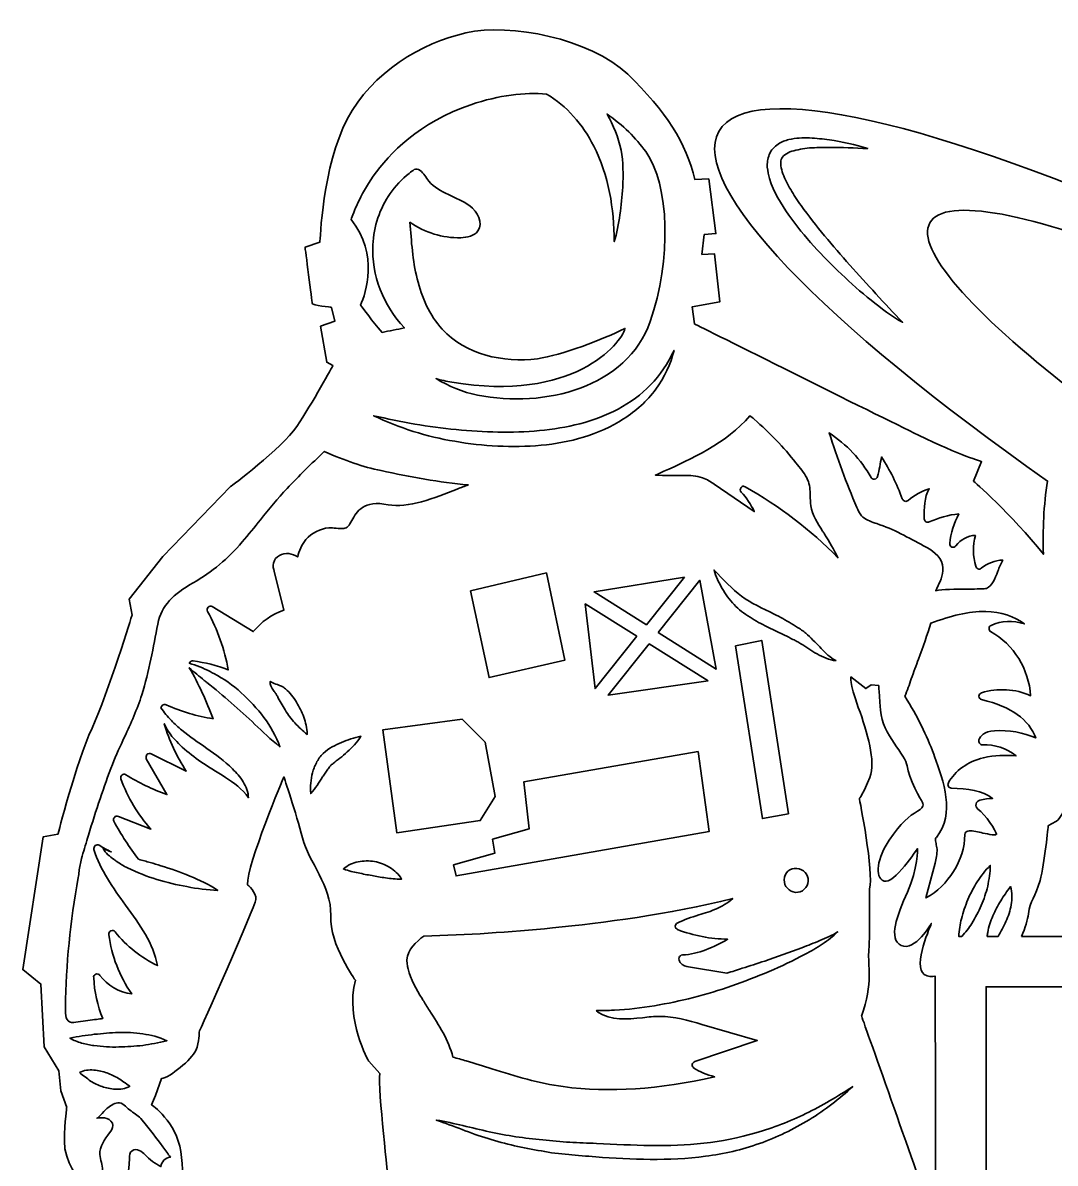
# Model space of a CAD drawing. Header units: millimetres. Extents: x 52 to 293, y 50 to 326.
# Drawn here: x 52.5 to 164.5, y 201.8 to 325.5 of the extents above; entities that cross this region are included whole.
import ezdxf

# ---------------------------------------------------------------- set-up
doc = ezdxf.new("R2010")
doc.units = ezdxf.units.MM
doc.header["$MEASUREMENT"] = 0
doc.layers.add('Layer 1', color=7, linetype='Continuous', lineweight=0)

msp = doc.modelspace()

# ---------------------------------------------------------------- linework, layer by layer
at = {"layer": 'Layer 1', "color": 18, "lineweight": 35, "true_color": 0x000000}
for points, knots in [([(290.3, 226.41), (290.3, 226.41), (285.29, 226.41), (285.29, 226.41), (285.54, 232.59), (273.58, 244.86), (254.46, 258.87), (254.46, 258.87), (260.98, 262.5), (260.98, 262.5), (260.98, 262.5), (265.89, 252.98), (265.89, 252.98), (265.96, 252.84), (266.07, 252.77), (266.24, 252.77), (266.28, 252.77), (266.31, 252.77), (266.31, 252.77), (266.49, 252.8), (266.59, 252.94), (266.59, 253.12), (266.59, 253.12), (267.55, 264.69), (267.55, 264.69), (267.55, 264.69), (279.12, 265.64), (279.12, 265.64), (279.29, 265.68), (279.44, 265.78), (279.47, 265.92), (279.51, 266.1), (279.4, 266.24), (279.29, 266.35), (279.29, 266.35), (269.77, 271.25), (269.77, 271.25), (269.77, 271.25), (274.99, 280.63), (274.99, 280.63), (275.06, 280.81), (275.06, 280.95), (274.92, 281.09), (274.81, 281.23), (274.64, 281.23), (274.46, 281.16), (274.46, 281.16), (265.04, 275.94), (265.04, 275.94), (265.04, 275.94), (260.14, 285.47), (260.14, 285.47), (260.07, 285.64), (259.89, 285.71), (259.71, 285.64), (259.54, 285.61), (259.43, 285.47), (259.43, 285.29), (259.43, 285.29), (258.48, 273.72), (258.48, 273.72), (258.48, 273.72), (249.48, 272.98), (249.48, 272.98), (248.6, 283.35), (243.95, 293.44), (235.69, 301.06), (227.19, 308.89), (216.15, 312.95), (204.61, 312.46), (195.05, 312.03), (186.09, 308.57), (178.82, 302.58), (151.77, 314.68), (131.3, 319.58), (127.99, 313.73), (124.67, 307.87), (139.42, 292.81), (163.65, 275.8), (163.23, 273.16), (163.12, 270.51), (163.2, 267.86), (159.74, 272.24), (155.61, 275.8), (155.61, 275.8), (155.61, 275.8), (156.49, 277.92), (156.49, 277.92), (156.49, 277.92), (154.23, 278.55), (149.65, 280.78), (145.06, 283), (126.15, 292.45), (125.34, 292.84), (125.34, 292.84), (125.1, 294.71), (125.1, 294.71), (125.1, 294.71), (128.09, 295.24), (128.09, 295.24), (128.09, 295.24), (127.53, 300.43), (127.53, 300.43), (127.53, 300.43), (126.15, 300.39), (126.15, 300.39), (126.15, 300.39), (126.4, 302.54), (126.4, 302.54), (126.4, 302.54), (127.67, 302.65), (127.67, 302.65), (127.67, 302.65), (126.89, 308.57), (126.89, 308.57), (126.89, 308.57), (125.38, 308.5), (125.38, 308.5), (124.5, 312.38), (122.2, 315.98), (118.11, 319.93), (113.95, 323.81), (105.34, 325.51), (100.54, 324.41), (95.74, 323.32), (90.35, 320.18), (87.67, 315.07), (84.98, 309.99), (84.7, 301.73), (84.7, 301.73), (84.7, 301.73), (83.08, 301.17), (83.08, 301.17), (83.08, 301.17), (83.86, 295.24), (83.86, 295.06), (83.86, 294.89), (85.94, 294.64), (85.94, 294.64), (85.94, 294.64), (86.32, 293.16), (86.32, 293.16), (86.32, 293.16), (84.77, 292.59), (84.77, 292.59), (84.77, 292.59), (85.44, 288.68), (85.44, 288.68), (85.44, 288.68), (86.11, 288.33), (86.11, 288.33), (86.11, 288.33), (83.86, 284.2), (82.2, 281.73), (80.54, 279.29), (75, 275.2), (75, 275.2), (75, 275.2), (67.66, 267.62), (67.66, 267.62), (67.66, 267.62), (63.99, 263), (63.99, 263), (63.99, 263), (64.31, 261.27), (64.31, 261.27), (64.31, 261.27), (61.74, 252.91), (59.97, 248.99), (58.21, 245.11), (56.27, 237.49), (56.27, 237.49), (56.27, 237.49), (54.68, 237.21), (54.68, 237.21), (54.68, 237.21), (52.46, 222.81), (52.46, 222.81), (52.46, 222.81), (54.43, 221.23), (54.43, 221.23), (54.43, 221.23), (54.79, 214.42), (54.79, 214.42), (54.79, 214.42), (56.37, 211.84), (56.37, 211.84), (56.37, 211.84), (56.59, 209.66), (56.59, 209.66), (56.59, 209.66), (57.22, 207.86), (57.22, 207.86), (57.22, 207.86), (57.01, 206.41), (56.97, 204.19), (56.94, 201.97), (58.7, 199.85), (58.7, 199.85), (58.7, 199.85), (59.16, 197.63), (59.58, 194.84), (60.01, 192.02), (60.32, 192.05), (62.19, 189.12), (64.06, 186.16), (64.73, 187.15), (64.73, 187.15), (67.42, 185.67), (67.27, 187.89), (67.27, 187.89), (68.23, 187.82), (68.54, 188.56), (68.54, 188.56), (69.78, 190.54), (65.51, 194.49), (65.51, 194.49), (65.51, 194.49), (65.86, 200.06), (65.86, 200.06), (65.86, 200.06), (66.6, 196.18), (68.33, 195.69), (70.06, 195.16), (70.06, 199.81), (69.6, 203.06), (69.14, 206.3), (66.43, 208.14), (66.43, 208.14), (66.43, 208.14), (66.85, 209.16), (66.85, 209.16), (66.85, 209.16), (67.52, 211), (67.52, 211), (68.4, 211.07), (70.8, 213.08), (71.23, 214.03), (71.65, 214.98), (71.58, 216.01), (71.58, 216.01), (71.58, 216.01), (77.65, 229.59), (77.75, 230.4), (77.86, 231.18), (76.83, 232.02), (76.83, 232.02), (76.76, 234.21), (80.79, 243.7), (80.79, 243.7), (80.79, 243.7), (82.13, 239.75), (82.8, 237.1), (83.47, 234.46), (85.97, 231.92), (85.87, 228.67), (85.76, 225.42), (88.55, 221.65), (88.55, 221.65), (87.42, 217.38), (89.99, 212.87), (89.99, 212.87), (89.99, 212.87), (91.19, 211.53), (91.19, 211.53), (90.98, 209.9), (92.15, 199.78), (92.15, 199.78), (92.15, 199.78), (91.58, 187.64), (91.97, 182.35), (92.36, 177.06), (93.77, 176.49), (93.77, 176.49), (93.77, 176.49), (94.9, 156.74), (95.81, 152.15), (96.73, 147.53), (102.23, 134.62), (102.34, 132.5), (102.45, 130.39), (107.81, 116.66), (107.81, 116.66), (107.81, 116.66), (106.75, 112.29), (106.33, 110.74), (105.9, 109.18), (105.62, 102.38), (106.4, 99.48), (107.07, 97.01), (110.45, 95.71), (114.02, 95.25), (112.78, 94.37), (111.65, 93.31), (110.6, 92.18), (101.32, 82.06), (101.95, 66.29), (112.08, 56.97), (116.84, 52.6), (122.91, 50.41), (128.9, 50.41), (135.64, 50.41), (142.35, 53.09), (147.25, 58.46), (149.12, 60.47), (150.57, 62.72), (151.62, 65.09), (151.62, 65.09), (151.62, 61.1), (151.62, 61.1), (151.62, 59.62), (152.82, 58.42), (154.3, 58.42), (155.79, 58.42), (156.99, 59.62), (156.99, 61.1), (156.99, 61.1), (156.99, 64.31), (156.99, 64.31), (156.99, 64.31), (156.99, 220.94), (156.99, 220.94), (156.99, 220.94), (288.11, 220.94), (288.11, 220.94), (288.11, 220.94), (290.37, 220.94), (290.37, 220.94), (291.85, 220.94), (293.05, 222.14), (293.05, 223.63), (292.98, 225.18), (291.78, 226.41), (290.3, 226.41)], [0, 0, 0, 0, 1, 1, 1, 2, 2, 2, 3, 3, 3, 4, 4, 4, 5, 5, 5, 6, 6, 6, 7, 7, 7, 8, 8, 8, 9, 9, 9, 10, 10, 10, 11, 11, 11, 12, 12, 12, 13, 13, 13, 14, 14, 14, 15, 15, 15, 16, 16, 16, 17, 17, 17, 18, 18, 18, 19, 19, 19, 20, 20, 20, 21, 21, 21, 22, 22, 22, 23, 23, 23, 24, 24, 24, 25, 25, 25, 26, 26, 26, 27, 27, 27, 28, 28, 28, 29, 29, 29, 30, 30, 30, 31, 31, 31, 32, 32, 32, 33, 33, 33, 34, 34, 34, 35, 35, 35, 36, 36, 36, 37, 37, 37, 38, 38, 38, 39, 39, 39, 40, 40, 40, 41, 41, 41, 42, 42, 42, 43, 43, 43, 44, 44, 44, 45, 45, 45, 46, 46, 46, 47, 47, 47, 48, 48, 48, 49, 49, 49, 50, 50, 50, 51, 51, 51, 52, 52, 52, 53, 53, 53, 54, 54, 54, 55, 55, 55, 56, 56, 56, 57, 57, 57, 58, 58, 58, 59, 59, 59, 60, 60, 60, 61, 61, 61, 62, 62, 62, 63, 63, 63, 64, 64, 64, 65, 65, 65, 66, 66, 66, 67, 67, 67, 68, 68, 68, 69, 69, 69, 70, 70, 70, 71, 71, 71, 72, 72, 72, 73, 73, 73, 74, 74, 74, 75, 75, 75, 76, 76, 76, 77, 77, 77, 78, 78, 78, 79, 79, 79, 80, 80, 80, 81, 81, 81, 82, 82, 82, 83, 83, 83, 84, 84, 84, 85, 85, 85, 86, 86, 86, 87, 87, 87, 88, 88, 88, 89, 89, 89, 90, 90, 90, 91, 91, 91, 92, 92, 92, 93, 93, 93, 94, 94, 94, 95, 95, 95, 96, 96, 96, 97, 97, 97, 98, 98, 98, 99, 99, 99, 100, 100, 100, 101, 101, 101, 102, 102, 102, 103, 103, 103, 104, 104, 104, 105, 105, 105, 106, 106, 106, 107, 107, 107, 108, 108, 108, 109, 109, 109, 110, 110, 110, 111, 111, 111, 111]), ([(114.41, 312.14), (116.03, 308.96), (116.63, 305.33), (116.63, 301.77), (117.19, 303.67), (117.44, 305.68), (117.55, 307.69), (117.62, 309.03), (117.62, 310.37), (117.37, 311.71), (117.09, 313.09), (116.56, 314.4), (115.85, 315.6), (117.58, 314.43), (118.99, 312.98), (120.05, 311.54), (122.63, 308.01), (122.87, 299.76), (120.54, 293.09), (118.04, 285.96), (109.04, 283.67), (101.81, 285.12), (100.19, 285.43), (98.67, 286.1), (97.3, 286.91), (97.86, 286.74), (98.42, 286.63), (99.02, 286.53), (112.15, 284.3), (117.4, 290.69), (117.79, 292.35), (115.43, 291.18), (110.91, 289.42), (108.3, 289.07), (104.56, 288.61), (100.51, 289.52), (97.97, 292.28), (96.59, 293.79), (95.74, 295.73), (95.25, 297.74), (94.76, 299.72), (94.62, 301.8), (94.47, 303.88), (96.06, 302.75), (98, 302.15), (99.98, 302.19), (100.65, 302.22), (101.46, 302.37), (101.85, 302.93), (102.48, 303.81), (101.78, 305.01), (100.96, 305.65), (99.55, 306.67), (97.65, 306.99), (96.52, 308.33), (96.2, 308.72), (95.96, 309.21), (95.57, 309.49), (95.07, 309.84), (94.79, 309.49), (94.37, 309.17), (93.59, 308.54), (92.89, 307.8), (92.32, 306.99), (91.19, 305.36), (90.52, 303.42), (90.45, 301.41), (90.28, 298.13), (91.58, 294.82), (93.87, 292.42), (93.06, 292.24), (92.25, 292.1), (91.44, 291.92), (90.31, 293.23), (89.5, 294.39), (89.11, 294.89), (89.68, 296.19), (91.09, 300.32), (88.09, 304.17), (88.34, 304.91), (89.01, 306.74), (90.49, 308.86), (92.22, 311.33), (95.5, 314.71), (101.07, 316.62), (104.21, 317.68), (106.89, 317.99), (109.29, 317.78), (111.44, 316.51), (113.24, 314.47), (114.41, 312.14)], [0, 0, 0, 0, 1, 1, 1, 2, 2, 2, 3, 3, 3, 4, 4, 4, 5, 5, 5, 6, 6, 6, 7, 7, 7, 8, 8, 8, 9, 9, 9, 10, 10, 10, 11, 11, 11, 12, 12, 12, 13, 13, 13, 14, 14, 14, 15, 15, 15, 16, 16, 16, 17, 17, 17, 18, 18, 18, 19, 19, 19, 20, 20, 20, 21, 21, 21, 22, 22, 22, 23, 23, 23, 24, 24, 24, 25, 25, 25, 26, 26, 26, 27, 27, 27, 28, 28, 28, 29, 29, 29, 30, 30, 30, 30]), ([(144.5, 295.42), (143.37, 296.3), (142.31, 297.25), (141.29, 298.24), (139.21, 300.21), (137.27, 302.26), (135.57, 304.66), (134.76, 305.86), (133.95, 307.09), (133.49, 308.61), (133.39, 309), (133.31, 309.39), (133.24, 309.84), (133.21, 310.27), (133.28, 310.76), (133.46, 311.22), (133.56, 311.47), (133.7, 311.68), (133.88, 311.89), (134.06, 312.07), (134.23, 312.21), (134.41, 312.35), (134.8, 312.6), (135.18, 312.74), (135.57, 312.84), (136.35, 313.02), (137.09, 313.06), (137.83, 313.02), (138.57, 312.98), (139.28, 312.91), (139.98, 312.81), (141.39, 312.6), (142.8, 312.28), (144.14, 311.86), (142.73, 311.93), (141.32, 312), (139.91, 312), (139.21, 312), (138.54, 311.96), (137.83, 311.93), (137.16, 311.86), (136.49, 311.75), (135.89, 311.57), (135.61, 311.5), (135.36, 311.36), (135.15, 311.19), (134.94, 311.01), (134.83, 310.9), (134.76, 310.69), (134.62, 310.3), (134.73, 309.7), (134.94, 309.14), (135.15, 308.57), (135.47, 307.97), (135.78, 307.41), (136.1, 306.85), (136.49, 306.28), (136.91, 305.68), (138.54, 303.46), (140.33, 301.31), (142.2, 299.23), (144.07, 297.14), (145.98, 295.06), (147.92, 293.02), (146.76, 293.65), (145.59, 294.53), (144.5, 295.42)], [0, 0, 0, 0, 1, 1, 1, 2, 2, 2, 3, 3, 3, 4, 4, 4, 5, 5, 5, 6, 6, 6, 7, 7, 7, 8, 8, 8, 9, 9, 9, 10, 10, 10, 11, 11, 11, 12, 12, 12, 13, 13, 13, 14, 14, 14, 15, 15, 15, 16, 16, 16, 17, 17, 17, 18, 18, 18, 19, 19, 19, 20, 20, 20, 21, 21, 21, 22, 22, 22, 22]), ([(150.88, 303.81), (152.51, 306.74), (161.96, 304.8), (175.4, 299.44), (175.12, 299.16), (174.8, 298.8), (174.52, 298.49), (170.96, 294.6), (168.24, 290.27), (166.33, 285.64), (155.4, 294.15), (149.3, 300.95), (150.88, 303.81)], [0, 0, 0, 0, 1, 1, 1, 2, 2, 2, 3, 3, 3, 4, 4, 4, 4]), ([(99.48, 281.38), (102.52, 281.09), (105.52, 280.99), (108.51, 281.27), (111.48, 281.55), (114.44, 282.22), (117.05, 283.6), (118.36, 284.3), (119.56, 285.19), (120.58, 286.24), (121.6, 287.3), (122.45, 288.57), (123.12, 289.98), (122.77, 288.5), (122.1, 287.06), (121.14, 285.75), (120.19, 284.48), (118.99, 283.39), (117.65, 282.54), (116.31, 281.66), (114.83, 281.06), (113.31, 280.56), (111.8, 280.11), (110.24, 279.82), (108.69, 279.68), (105.55, 279.4), (102.41, 279.58), (99.34, 280.11), (96.27, 280.63), (93.31, 281.55), (90.52, 282.89), (93.49, 282.22), (96.48, 281.66), (99.48, 281.38)], [0, 0, 0, 0, 1, 1, 1, 2, 2, 2, 3, 3, 3, 4, 4, 4, 5, 5, 5, 6, 6, 6, 7, 7, 7, 8, 8, 8, 9, 9, 9, 10, 10, 10, 11, 11, 11, 11]), ([(136.35, 277.78), (136.35, 277.78), (136.52, 277.57), (136.52, 277.57), (136.95, 277.04), (137.37, 276.54), (137.62, 275.94), (137.87, 275.41), (137.87, 274.81), (137.9, 274.21), (137.9, 273.86), (137.94, 273.51), (137.97, 273.12), (138.11, 272.1), (138.71, 271.22), (139.24, 270.37), (139.31, 270.26), (139.38, 270.16), (139.45, 270.05), (139.98, 269.24), (140.48, 268.36), (140.9, 267.48), (137.94, 270.51), (134.55, 273.09), (130.85, 275.17), (130.77, 275.2), (130.7, 275.24), (130.67, 275.24), (130.56, 275.24), (130.46, 275.17), (130.39, 275.1), (130.28, 274.92), (130.28, 274.74), (130.42, 274.6), (131.02, 273.97), (131.48, 273.26), (131.83, 272.49), (131.83, 272.49), (127.49, 275.45), (127.49, 275.45), (127.11, 275.73), (126.72, 275.98), (126.22, 276.15), (125.55, 276.4), (124.85, 276.4), (124.14, 276.4), (123.12, 276.4), (122.13, 276.4), (121.11, 276.44), (121.43, 276.58), (121.74, 276.72), (122.03, 276.86), (122.03, 276.86), (122.03, 276.86), (122.03, 276.86), (124.78, 278.09), (128.9, 279.96), (131.34, 282.86), (131.52, 282.79), (131.66, 282.65), (131.83, 282.5), (133.49, 281.06), (135.01, 279.47), (136.35, 277.78)], [0, 0, 0, 0, 1, 1, 1, 2, 2, 2, 3, 3, 3, 4, 4, 4, 5, 5, 5, 6, 6, 6, 7, 7, 7, 8, 8, 8, 9, 9, 9, 10, 10, 10, 11, 11, 11, 12, 12, 12, 13, 13, 13, 14, 14, 14, 15, 15, 15, 16, 16, 16, 17, 17, 17, 18, 18, 18, 19, 19, 19, 20, 20, 20, 21, 21, 21, 21]), ([(144.5, 276.19), (144.57, 276.05), (144.71, 275.98), (144.89, 276.01), (145.06, 276.05), (145.17, 276.15), (145.2, 276.3), (145.38, 277), (145.52, 277.71), (145.63, 278.41), (146.54, 277), (147.32, 275.48), (147.88, 273.86), (147.96, 273.76), (148.03, 273.65), (148.17, 273.61), (148.31, 273.58), (148.41, 273.61), (148.52, 273.69), (149.19, 274.25), (149.97, 274.71), (150.81, 274.96), (150.28, 274.04), (150.25, 272.84), (150.28, 271.71), (150.28, 271.57), (150.35, 271.46), (150.46, 271.39), (150.57, 271.32), (150.71, 271.32), (150.81, 271.36), (151.84, 271.82), (152.89, 272.13), (154.02, 272.24), (153.49, 271.25), (153.14, 270.16), (153.04, 269.03), (153.04, 268.85), (153.11, 268.71), (153.28, 268.64), (153.46, 268.57), (153.63, 268.64), (153.71, 268.78), (154.2, 269.45), (155.01, 269.87), (155.82, 269.91), (155.54, 268.82), (155.54, 267.65), (155.86, 266.56), (155.89, 266.42), (156, 266.35), (156.1, 266.28), (156.21, 266.24), (156.35, 266.24), (156.46, 266.35), (157.13, 266.88), (157.94, 267.19), (158.79, 267.23), (158.57, 266.84), (158.43, 266.45), (158.26, 266.03), (157.94, 265.18), (157.62, 264.41), (157.02, 264.16), (156.85, 264.09), (155.89, 264.09), (155.15, 264.09), (153.49, 264.09), (152.29, 264.05), (151.52, 263.91), (151.59, 264.05), (151.66, 264.2), (151.73, 264.37), (152.08, 265.08), (152.44, 265.85), (152.26, 266.7), (152.01, 267.72), (151.09, 268.32), (150.21, 268.78), (148.59, 269.66), (146.93, 270.58), (145.13, 271.18), (145.13, 271.18), (144.96, 271.25), (144.96, 271.25), (144.39, 271.43), (143.83, 271.64), (143.47, 272.03), (143.26, 272.27), (143.09, 272.63), (142.95, 272.94), (141.82, 275.59), (140.86, 278.31), (139.95, 281.02), (141.85, 279.79), (143.4, 278.13), (144.5, 276.19)], [0, 0, 0, 0, 1, 1, 1, 2, 2, 2, 3, 3, 3, 4, 4, 4, 5, 5, 5, 6, 6, 6, 7, 7, 7, 8, 8, 8, 9, 9, 9, 10, 10, 10, 11, 11, 11, 12, 12, 12, 13, 13, 13, 14, 14, 14, 15, 15, 15, 16, 16, 16, 17, 17, 17, 18, 18, 18, 19, 19, 19, 20, 20, 20, 21, 21, 21, 22, 22, 22, 23, 23, 23, 24, 24, 24, 25, 25, 25, 26, 26, 26, 27, 27, 27, 28, 28, 28, 29, 29, 29, 30, 30, 30, 31, 31, 31, 32, 32, 32, 32]), ([(77.65, 249.41), (76.8, 250.19), (75.95, 250.97), (75.07, 251.74), (74.19, 252.52), (73.34, 253.22), (72.43, 253.96), (72.35, 254.04), (72.25, 254.11), (72.14, 254.18), (71.61, 254.64), (71.05, 255.06), (70.52, 255.55), (71.54, 253.79), (72.39, 251.92), (73.1, 250.01), (71.37, 250.3), (69.67, 250.79), (68.02, 251.53), (67.87, 251.6), (67.73, 251.57), (67.59, 251.46), (67.52, 251.39), (67.45, 251.28), (67.45, 251.21), (67.8, 250.68), (68.16, 250.26), (68.58, 249.84), (68.93, 249.45), (69.32, 249.1), (69.71, 248.78), (70.56, 248.07), (71.51, 247.44), (72.43, 246.8), (73.38, 246.13), (74.33, 245.46), (75.21, 244.58), (75.64, 244.16), (76.06, 243.7), (76.38, 243.17), (76.69, 242.64), (76.94, 242.04), (76.94, 241.44), (76.27, 242.46), (75.35, 243.06), (74.44, 243.66), (73.48, 244.26), (72.5, 244.86), (71.51, 245.53), (70.84, 246.03), (70.13, 246.56), (69.53, 247.16), (69.29, 247.4), (69.04, 247.69), (68.79, 247.93), (68.4, 248.39), (68.05, 248.92), (67.8, 249.48), (68.33, 247.65), (69.18, 245.92), (70.17, 244.33), (70.17, 244.33), (66.39, 246.2), (66.39, 246.2), (66.22, 246.27), (66.08, 246.27), (65.93, 246.13), (65.83, 246.03), (65.79, 245.85), (65.86, 245.67), (65.86, 245.67), (68.09, 241.79), (68.09, 241.79), (66.53, 242.36), (65.05, 243.06), (63.64, 243.95), (63.5, 244.02), (63.32, 244.02), (63.22, 243.91), (63.08, 243.8), (63.04, 243.63), (63.11, 243.49), (63.82, 241.48), (64.95, 239.61), (66.36, 238.05), (66.36, 238.05), (62.83, 239.43), (62.83, 239.43), (62.65, 239.5), (62.51, 239.47), (62.41, 239.32), (62.3, 239.22), (62.27, 239.04), (62.34, 238.9), (63.11, 237.45), (64.03, 236.08), (65.02, 234.77), (65.44, 234.67), (65.86, 234.53), (66.29, 234.42), (66.67, 234.31), (67.06, 234.21), (67.45, 234.07), (68.51, 233.75), (69.53, 233.4), (70.59, 232.94), (71.61, 232.52), (72.67, 232.06), (73.62, 231.39), (72.5, 231.46), (71.37, 231.56), (70.27, 231.81), (69.18, 231.99), (68.09, 232.27), (66.99, 232.59), (65.93, 232.9), (64.88, 233.33), (63.82, 233.86), (63.39, 234.03), (63.04, 234.28), (62.65, 234.53), (62.55, 234.6), (62.44, 234.67), (62.37, 234.74), (62.12, 234.91), (61.91, 235.09), (61.7, 235.27), (61.49, 235.48), (61.28, 235.69), (61.17, 235.94), (61.45, 235.8), (61.74, 235.69), (62.05, 235.58), (61.59, 235.8), (61.17, 236.01), (60.75, 236.29), (60.61, 236.36), (60.47, 236.36), (60.32, 236.26), (60.18, 236.15), (60.15, 235.97), (60.18, 235.83), (60.85, 233.61), (62.27, 231.67), (63.61, 229.8), (65.16, 227.68), (66.64, 225.64), (67.06, 223.24), (65.3, 224.12), (63.71, 225.32), (62.48, 226.91), (62.37, 227.05), (62.19, 227.08), (62.02, 227.01), (61.84, 226.94), (61.77, 226.77), (61.81, 226.59), (62.09, 224.3), (62.94, 222.11), (64.28, 220.17), (62.9, 220.34), (61.63, 221.09), (60.82, 222.18), (60.71, 222.32), (60.54, 222.36), (60.4, 222.32), (60.22, 222.25), (60.11, 222.11), (60.15, 221.93), (60.22, 220.42), (60.57, 218.9), (61.14, 217.49), (60.75, 217.45), (60.25, 217.38), (59.51, 217.28), (58.88, 217.21), (57.93, 217.03), (57.75, 217.06), (57.11, 217.24), (57.08, 217.73), (57.08, 218.76), (57.15, 223.27), (57.61, 228.04), (58.46, 232.8), (58.53, 233.01), (58.53, 233.22), (58.56, 233.47), (58.63, 233.93), (58.74, 234.39), (58.84, 234.84), (59.02, 235.58), (59.27, 236.33), (59.48, 237.07), (59.48, 237.07), (59.58, 237.38), (59.58, 237.38), (60.4, 240.1), (61.24, 242.61), (62.19, 245.07), (62.58, 246.1), (63.04, 247.05), (63.5, 248.04), (64.17, 249.52), (64.88, 251.04), (65.37, 252.62), (66.15, 255.16), (66.64, 257.81), (67.1, 260.28), (67.49, 262.36), (68.83, 263.52), (70.94, 264.76), (73.02, 265.96), (74.72, 267.37), (76.27, 269.2), (76.94, 269.98), (77.61, 270.83), (78.25, 271.6), (79.16, 272.73), (80.12, 273.93), (81.14, 274.99), (82.41, 276.37), (83.78, 277.67), (85.16, 279.01), (87.45, 277.99), (89.39, 277.35), (91.33, 276.93), (94.51, 276.26), (97.68, 275.66), (100.79, 275.38), (100.4, 275.24), (100.01, 275.1), (99.59, 274.92), (97.19, 273.97), (94.19, 272.8), (92.11, 273.23), (89.43, 273.76), (88.69, 272.49), (88.16, 271.53), (87.88, 271), (87.67, 270.69), (87.28, 270.65), (86.99, 270.62), (86.75, 270.65), (86.47, 270.69), (86.18, 270.72), (85.94, 270.72), (85.65, 270.72), (84.74, 270.65), (83.82, 270.19), (83.18, 269.45), (82.73, 268.92), (82.41, 268.22), (82.3, 267.58), (82.02, 267.76), (81.67, 267.86), (81.32, 267.93), (80.64, 268.01), (79.83, 267.65), (79.66, 266.91), (79.59, 266.59), (79.66, 266.24), (79.73, 266.03), (79.73, 266.03), (80.79, 261.8), (80.79, 261.8), (79.48, 261.37), (78.32, 260.53), (77.47, 259.47), (77.47, 259.47), (73.02, 262.18), (73.02, 262.18), (72.88, 262.25), (72.67, 262.25), (72.57, 262.11), (72.46, 261.97), (72.39, 261.83), (72.5, 261.66), (73.59, 259.68), (74.37, 257.53), (74.75, 255.31), (73.52, 255.8), (72.25, 256.12), (70.94, 256.29), (70.8, 256.33), (70.66, 256.22), (70.56, 256.12), (70.56, 256.08), (70.52, 256.08), (70.52, 256.05), (71.3, 255.8), (72.04, 255.52), (72.78, 255.13), (72.92, 255.06), (73.06, 254.95), (73.2, 254.92), (74.26, 254.35), (75.25, 253.65), (76.16, 252.84), (77.05, 252.06), (77.89, 251.11), (78.63, 250.15), (79.34, 249.17), (79.94, 248.11), (80.36, 246.98), (79.34, 247.79), (78.49, 248.6), (77.65, 249.41)], [0, 0, 0, 0, 1, 1, 1, 2, 2, 2, 3, 3, 3, 4, 4, 4, 5, 5, 5, 6, 6, 6, 7, 7, 7, 8, 8, 8, 9, 9, 9, 10, 10, 10, 11, 11, 11, 12, 12, 12, 13, 13, 13, 14, 14, 14, 15, 15, 15, 16, 16, 16, 17, 17, 17, 18, 18, 18, 19, 19, 19, 20, 20, 20, 21, 21, 21, 22, 22, 22, 23, 23, 23, 24, 24, 24, 25, 25, 25, 26, 26, 26, 27, 27, 27, 28, 28, 28, 29, 29, 29, 30, 30, 30, 31, 31, 31, 32, 32, 32, 33, 33, 33, 34, 34, 34, 35, 35, 35, 36, 36, 36, 37, 37, 37, 38, 38, 38, 39, 39, 39, 40, 40, 40, 41, 41, 41, 42, 42, 42, 43, 43, 43, 44, 44, 44, 45, 45, 45, 46, 46, 46, 47, 47, 47, 48, 48, 48, 49, 49, 49, 50, 50, 50, 51, 51, 51, 52, 52, 52, 53, 53, 53, 54, 54, 54, 55, 55, 55, 56, 56, 56, 57, 57, 57, 58, 58, 58, 59, 59, 59, 60, 60, 60, 61, 61, 61, 62, 62, 62, 63, 63, 63, 64, 64, 64, 65, 65, 65, 66, 66, 66, 67, 67, 67, 68, 68, 68, 69, 69, 69, 70, 70, 70, 71, 71, 71, 72, 72, 72, 73, 73, 73, 74, 74, 74, 75, 75, 75, 76, 76, 76, 77, 77, 77, 78, 78, 78, 79, 79, 79, 80, 80, 80, 81, 81, 81, 82, 82, 82, 83, 83, 83, 84, 84, 84, 85, 85, 85, 86, 86, 86, 87, 87, 87, 88, 88, 88, 89, 89, 89, 90, 90, 90, 91, 91, 91, 92, 92, 92, 93, 93, 93, 94, 94, 94, 95, 95, 95, 96, 96, 96, 97, 97, 97, 98, 98, 98, 99, 99, 99, 100, 100, 100, 101, 101, 101, 102, 102, 102, 102]), ([(136.88, 258.16), (136.74, 258.23), (136.6, 258.34), (136.45, 258.41), (136.31, 258.48), (136.21, 258.55), (136.03, 258.62), (135.75, 258.76), (135.43, 258.94), (135.11, 259.08), (135.11, 259.08), (133.24, 260), (133.24, 260), (132.61, 260.28), (131.97, 260.63), (131.37, 261.02), (130.74, 261.41), (130.14, 261.87), (129.65, 262.4), (129.15, 262.93), (128.69, 263.52), (128.34, 264.16), (127.99, 264.8), (127.67, 265.43), (127.46, 266.14), (128.48, 265.11), (129.4, 264.09), (130.46, 263.31), (131.48, 262.54), (132.71, 262.01), (133.98, 261.37), (134.62, 261.06), (135.25, 260.7), (135.85, 260.35), (136.14, 260.17), (136.45, 259.96), (136.74, 259.79), (136.88, 259.71), (137.05, 259.57), (137.2, 259.47), (137.37, 259.36), (137.48, 259.22), (137.62, 259.12), (138.15, 258.62), (138.64, 258.09), (139.1, 257.63), (139.56, 257.14), (140.05, 256.65), (140.69, 256.33), (140.33, 256.33), (139.98, 256.43), (139.63, 256.58), (139.28, 256.72), (138.96, 256.86), (138.64, 257.07), (138.01, 257.35), (137.44, 257.81), (136.88, 258.16)], [0, 0, 0, 0, 1, 1, 1, 2, 2, 2, 3, 3, 3, 4, 4, 4, 5, 5, 5, 6, 6, 6, 7, 7, 7, 8, 8, 8, 9, 9, 9, 10, 10, 10, 11, 11, 11, 12, 12, 12, 13, 13, 13, 14, 14, 14, 15, 15, 15, 16, 16, 16, 17, 17, 17, 18, 18, 18, 19, 19, 19, 19]), ([(109.29, 265.85), (109.29, 265.85), (111.27, 256.36), (111.27, 256.36), (111.27, 256.36), (103.05, 254.49), (103.05, 254.49), (103.05, 254.49), (101.04, 263.88), (101.04, 263.88), (101.04, 263.88), (109.29, 265.85), (109.29, 265.85)], [0, 0, 0, 0, 1, 1, 1, 2, 2, 2, 3, 3, 3, 4, 4, 4, 4]), ([(124.25, 265.36), (124.25, 265.36), (120.12, 260.21), (120.12, 260.21), (120.12, 260.21), (114.44, 263.77), (114.44, 263.77), (114.44, 263.77), (124.25, 265.36), (124.25, 265.36)], [0, 0, 0, 0, 1, 1, 1, 2, 2, 2, 3, 3, 3, 3]), ([(121.39, 259.36), (121.39, 259.36), (125.94, 265.04), (125.94, 265.04), (125.94, 265.04), (127.71, 255.41), (127.71, 255.41), (127.71, 255.41), (121.39, 259.36), (121.39, 259.36)], [0, 0, 0, 0, 1, 1, 1, 2, 2, 2, 3, 3, 3, 3]), ([(119.1, 258.97), (119.1, 258.97), (114.55, 253.29), (114.55, 253.29), (114.55, 253.29), (113.49, 262.47), (113.49, 262.47), (113.49, 262.47), (119.1, 258.97), (119.1, 258.97)], [0, 0, 0, 0, 1, 1, 1, 2, 2, 2, 3, 3, 3, 3]), ([(157.52, 260.14), (157.37, 260.07), (157.3, 259.96), (157.3, 259.82), (157.3, 259.68), (157.37, 259.54), (157.48, 259.47), (159.98, 258.09), (161.64, 255.34), (161.82, 252.52), (160.16, 253.26), (158.22, 253.37), (156.49, 252.84), (156.32, 252.77), (156.21, 252.62), (156.21, 252.45), (156.21, 252.27), (156.35, 252.13), (156.49, 252.1), (158.15, 251.67), (159.42, 251.18), (160.37, 250.47), (161.33, 249.8), (162.03, 248.88), (162.38, 247.93), (161.01, 248.53), (159.46, 248.81), (157.9, 248.71), (156.77, 248.64), (156.35, 248.14), (156.21, 247.72), (156.17, 247.61), (156.17, 247.47), (156.28, 247.37), (156.35, 247.26), (156.46, 247.19), (156.6, 247.19), (157.9, 247.26), (159.21, 246.8), (160.23, 245.99), (159.1, 246.06), (157.9, 246.06), (156.7, 245.78), (154.98, 245.36), (153.6, 244.37), (152.89, 243.06), (152.82, 242.96), (152.82, 242.78), (152.89, 242.68), (152.96, 242.57), (153.07, 242.5), (153.21, 242.5), (154.94, 242.43), (156.63, 242.25), (157.69, 241.37), (157.23, 241.37), (156.81, 241.3), (156.32, 241.19), (156.1, 241.12), (155.93, 240.98), (155.89, 240.77), (155.82, 240.56), (155.96, 240.35), (156.1, 240.21), (156.92, 239.64), (158.08, 237.84), (158.12, 237.49), (157.94, 237.31), (156.88, 237.56), (156.46, 237.67), (155.89, 237.81), (155.4, 237.91), (155.01, 237.84), (154.83, 237.81), (154.69, 237.67), (154.69, 237.45), (154.62, 234.63), (152.89, 231.92), (150.46, 230.58), (150.46, 230.58), (151.45, 234.35), (151.45, 234.35), (151.55, 234.81), (151.69, 235.34), (151.66, 235.87), (151.62, 236.08), (151.59, 236.29), (151.55, 236.5), (151.52, 236.68), (151.48, 236.89), (151.48, 237.03), (151.52, 237.07), (151.55, 237.1), (151.59, 237.14), (153.67, 239.71), (152.36, 243.31), (151.38, 245.92), (151.38, 245.92), (151.31, 246.17), (151.31, 246.17), (150.53, 248.18), (149.54, 250.26), (148.17, 252.45), (148.41, 253.08), (148.66, 253.72), (148.87, 254.35), (149.12, 255.06), (149.4, 255.8), (149.65, 256.47), (150.18, 257.81), (150.6, 259.15), (150.99, 260.39), (153.18, 261.16), (155.05, 261.69), (156.95, 261.66), (158.57, 261.62), (160.06, 261.13), (161.15, 260.31), (159.91, 260.67), (158.64, 260.7), (157.52, 260.14)], [0, 0, 0, 0, 1, 1, 1, 2, 2, 2, 3, 3, 3, 4, 4, 4, 5, 5, 5, 6, 6, 6, 7, 7, 7, 8, 8, 8, 9, 9, 9, 10, 10, 10, 11, 11, 11, 12, 12, 12, 13, 13, 13, 14, 14, 14, 15, 15, 15, 16, 16, 16, 17, 17, 17, 18, 18, 18, 19, 19, 19, 20, 20, 20, 21, 21, 21, 22, 22, 22, 23, 23, 23, 24, 24, 24, 25, 25, 25, 26, 26, 26, 27, 27, 27, 28, 28, 28, 29, 29, 29, 30, 30, 30, 31, 31, 31, 32, 32, 32, 33, 33, 33, 34, 34, 34, 35, 35, 35, 36, 36, 36, 37, 37, 37, 38, 38, 38, 39, 39, 39, 40, 40, 40, 40]), ([(126.82, 254.14), (126.82, 254.14), (115.96, 252.59), (115.96, 252.59), (115.96, 252.59), (120.44, 258.13), (120.44, 258.13), (120.44, 258.13), (126.82, 254.14), (126.82, 254.14)], [0, 0, 0, 0, 1, 1, 1, 2, 2, 2, 3, 3, 3, 3]), ([(129.79, 257.92), (129.79, 257.92), (132.64, 258.52), (132.64, 258.52), (132.64, 258.52), (135.54, 239.71), (135.54, 239.71), (135.54, 239.71), (132.71, 239.18), (132.71, 239.18), (132.71, 239.18), (129.79, 257.92), (129.79, 257.92)], [0, 0, 0, 0, 1, 1, 1, 2, 2, 2, 3, 3, 3, 4, 4, 4, 4]), ([(81.99, 249.56), (81.56, 250.01), (81.24, 250.47), (80.93, 250.97), (80.64, 251.46), (80.33, 251.95), (80.08, 252.45), (80.01, 252.55), (79.94, 252.69), (79.9, 252.77), (79.83, 252.87), (79.8, 252.94), (79.66, 253.08), (79.55, 253.22), (79.45, 253.4), (79.37, 253.58), (79.3, 253.75), (79.3, 253.89), (79.3, 254.07), (79.59, 253.89), (79.87, 253.75), (80.08, 253.72), (80.19, 253.68), (80.4, 253.61), (80.54, 253.54), (80.72, 253.47), (80.82, 253.37), (80.96, 253.26), (81.46, 252.84), (81.84, 252.34), (82.16, 251.81), (82.48, 251.28), (82.76, 250.75), (82.94, 250.19), (83.15, 249.63), (83.29, 249.03), (83.33, 248.32), (82.83, 248.71), (82.37, 249.13), (81.99, 249.56)], [0, 0, 0, 0, 1, 1, 1, 2, 2, 2, 3, 3, 3, 4, 4, 4, 5, 5, 5, 6, 6, 6, 7, 7, 7, 8, 8, 8, 9, 9, 9, 10, 10, 10, 11, 11, 11, 12, 12, 12, 13, 13, 13, 13]), ([(151.52, 193.43), (151.38, 194.49), (151.17, 195.79), (150.71, 197.17), (149.65, 200.34), (143.47, 217.77), (143.47, 217.77), (144.74, 221.26), (144.14, 223.48), (144.25, 224.68), (144.39, 225.88), (144.32, 231.56), (144.32, 231.56), (144.85, 233.29), (143.23, 241.37), (143.23, 241.37), (143.23, 241.37), (143.69, 241.9), (144.36, 243.66), (145.03, 245.43), (144.11, 248.5), (143.12, 251.25), (142.13, 254), (142.31, 254.56), (142.31, 254.56), (142.31, 254.56), (143.93, 253.29), (143.93, 253.29), (143.93, 253.29), (144.5, 253.68), (144.5, 253.68), (144.5, 253.68), (145.34, 253.61), (145.34, 253.61), (145.34, 253.61), (145.34, 253.61), (145.52, 250.93), (145.7, 248.25), (148.31, 246.1), (148.41, 244.9), (148.52, 243.66), (150.04, 241.02), (150.04, 241.02), (150.04, 241.02), (150.5, 240.49), (149.54, 239.99), (148.63, 239.5), (147.78, 238.72), (146.47, 236.85), (145.2, 234.99), (144.82, 232.8), (145.91, 232.41), (146.97, 232.02), (149.54, 235.94), (149.54, 235.94), (149.54, 235.94), (149.61, 233.75), (148.45, 231.21), (147.32, 228.67), (146.33, 226.13), (147.78, 225.42), (149.23, 224.72), (151.06, 227.82), (151.06, 227.82), (151.06, 227.82), (148.94, 223.1), (150.28, 222.29), (150.71, 222.04), (151.09, 222), (151.45, 222.11), (151.45, 222.11), (151.52, 193.43), (151.52, 193.43), (151.52, 193.43), (151.52, 193.43), (151.52, 193.43)], [0, 0, 0, 0, 1, 1, 1, 2, 2, 2, 3, 3, 3, 4, 4, 4, 5, 5, 5, 6, 6, 6, 7, 7, 7, 8, 8, 8, 9, 9, 9, 10, 10, 10, 11, 11, 11, 12, 12, 12, 13, 13, 13, 14, 14, 14, 15, 15, 15, 16, 16, 16, 17, 17, 17, 18, 18, 18, 19, 19, 19, 20, 20, 20, 21, 21, 21, 22, 22, 22, 23, 23, 23, 24, 24, 24, 25, 25, 25, 25]), ([(100.15, 249.98), (100.15, 249.98), (102.62, 247.47), (102.62, 247.47), (102.62, 247.47), (103.72, 241.58), (103.72, 241.58), (103.72, 241.58), (102.09, 238.97), (102.09, 238.97), (102.09, 238.97), (93.06, 237.63), (93.06, 237.63), (93.06, 237.63), (91.51, 248.81), (91.51, 248.81), (91.51, 248.81), (100.15, 249.98), (100.15, 249.98)], [0, 0, 0, 0, 1, 1, 1, 2, 2, 2, 3, 3, 3, 4, 4, 4, 5, 5, 5, 6, 6, 6, 6]), ([(160.83, 226.41), (161.25, 227.33), (161.5, 228.25), (161.57, 228.85), (161.75, 230.29), (162.35, 230.68), (162.84, 232.48), (163.34, 234.28), (163.72, 238.41), (163.72, 238.41), (163.72, 238.41), (163.72, 238.41), (164.61, 238.9), (165.49, 239.39), (167.57, 244.76), (168.13, 247.16), (168.2, 247.51), (168.27, 248.04), (168.31, 248.67), (170.53, 244.55), (173.46, 240.7), (177.09, 237.35), (183.73, 231.25), (191.77, 227.61), (200.02, 226.41), (200.02, 226.41), (160.83, 226.41), (160.83, 226.41), (160.83, 226.41), (160.83, 226.41), (160.83, 226.41)], [0, 0, 0, 0, 1, 1, 1, 2, 2, 2, 3, 3, 3, 4, 4, 4, 5, 5, 5, 6, 6, 6, 7, 7, 7, 8, 8, 8, 9, 9, 9, 10, 10, 10, 10]), ([(85.83, 244.9), (85.76, 244.83), (85.72, 244.79), (85.69, 244.72), (85.62, 244.65), (85.62, 244.58), (85.55, 244.55), (85.48, 244.44), (85.37, 244.26), (85.27, 244.12), (85.2, 243.98), (85.09, 243.84), (84.98, 243.7), (84.6, 243.1), (84.21, 242.46), (83.71, 241.9), (83.64, 242.68), (83.71, 243.42), (83.89, 244.16), (83.96, 244.33), (84, 244.55), (84.07, 244.69), (84.14, 244.86), (84.21, 245.07), (84.31, 245.22), (84.49, 245.6), (84.74, 245.96), (85.05, 246.24), (85.69, 246.84), (86.36, 247.16), (87.03, 247.44), (87.7, 247.72), (88.41, 247.97), (89.15, 248.11), (88.72, 247.44), (88.19, 246.91), (87.67, 246.42), (87.14, 245.92), (86.54, 245.53), (86.15, 245.15), (86.01, 245.11), (85.9, 245), (85.83, 244.9)], [0, 0, 0, 0, 1, 1, 1, 2, 2, 2, 3, 3, 3, 4, 4, 4, 5, 5, 5, 6, 6, 6, 7, 7, 7, 8, 8, 8, 9, 9, 9, 10, 10, 10, 11, 11, 11, 12, 12, 12, 13, 13, 13, 14, 14, 14, 14]), ([(103.43, 236.96), (103.43, 236.96), (107.42, 238.09), (107.42, 238.09), (107.42, 238.09), (106.82, 243.17), (106.82, 243.17), (106.82, 243.17), (125.73, 246.45), (125.73, 246.45), (125.73, 246.45), (126.93, 237.77), (126.93, 237.77), (126.93, 237.77), (99.48, 232.97), (99.48, 232.97), (99.48, 232.97), (99.2, 234.17), (99.2, 234.17), (99.2, 234.17), (103.68, 235.44), (103.68, 235.44), (103.68, 235.44), (103.43, 236.96), (103.43, 236.96)], [0, 0, 0, 0, 1, 1, 1, 2, 2, 2, 3, 3, 3, 4, 4, 4, 5, 5, 5, 6, 6, 6, 7, 7, 7, 8, 8, 8, 8]), ([(91.83, 232.76), (91.3, 232.83), (90.8, 232.9), (90.35, 233.01), (89.85, 233.08), (89.36, 233.19), (88.86, 233.29), (88.34, 233.4), (87.84, 233.5), (87.24, 233.72), (87.74, 234.14), (88.26, 234.39), (88.86, 234.49), (89.43, 234.6), (90.03, 234.63), (90.63, 234.53), (91.19, 234.42), (91.76, 234.21), (92.29, 233.89), (92.78, 233.57), (93.24, 233.19), (93.56, 232.62), (92.89, 232.62), (92.39, 232.66), (91.83, 232.76)], [0, 0, 0, 0, 1, 1, 1, 2, 2, 2, 3, 3, 3, 4, 4, 4, 5, 5, 5, 6, 6, 6, 7, 7, 7, 8, 8, 8, 8]), ([(136.45, 233.79), (137.16, 233.72), (137.72, 233.12), (137.69, 232.41), (137.65, 231.7), (137.02, 231.14), (136.31, 231.18), (135.61, 231.25), (135.04, 231.85), (135.08, 232.55), (135.08, 233.29), (135.71, 233.86), (136.45, 233.79)], [0, 0, 0, 0, 1, 1, 1, 2, 2, 2, 3, 3, 3, 4, 4, 4, 4]), ([(154.2, 226.41), (154.13, 226.41), (154.09, 226.41), (154.02, 226.41), (154.06, 227.08), (154.16, 227.72), (154.3, 228.32), (154.48, 229.02), (154.73, 229.73), (155.01, 230.4), (155.29, 231.07), (155.65, 231.74), (156.03, 232.34), (156.46, 232.97), (156.88, 233.57), (157.44, 234.1), (157.44, 233.33), (157.3, 232.59), (157.16, 231.85), (156.99, 231.14), (156.74, 230.43), (156.46, 229.76), (156.17, 229.09), (155.82, 228.46), (155.43, 227.82), (155.12, 227.33), (154.76, 226.84), (154.34, 226.41), (154.34, 226.41), (154.2, 226.41), (154.2, 226.41)], [0, 0, 0, 0, 1, 1, 1, 2, 2, 2, 3, 3, 3, 4, 4, 4, 5, 5, 5, 6, 6, 6, 7, 7, 7, 8, 8, 8, 9, 9, 9, 10, 10, 10, 10]), ([(157.09, 226.41), (157.13, 226.55), (157.13, 226.7), (157.16, 226.84), (157.27, 227.47), (157.48, 228.07), (157.73, 228.64), (157.97, 229.2), (158.26, 229.73), (158.57, 230.26), (158.89, 230.79), (159.24, 231.28), (159.63, 231.81), (159.84, 231.14), (159.81, 230.47), (159.7, 229.83), (159.6, 229.2), (159.39, 228.6), (159.14, 228.04), (158.89, 227.47), (158.61, 226.94), (158.29, 226.41), (158.29, 226.41), (158.29, 226.41), (158.29, 226.41), (158.29, 226.41), (157.09, 226.41), (157.09, 226.41), (157.09, 226.41), (157.09, 226.41), (157.09, 226.41)], [0, 0, 0, 0, 1, 1, 1, 2, 2, 2, 3, 3, 3, 4, 4, 4, 5, 5, 5, 6, 6, 6, 7, 7, 7, 8, 8, 8, 9, 9, 9, 10, 10, 10, 10]), ([(95.99, 226.45), (100.61, 226.55), (105.3, 226.87), (109.93, 227.33), (115.36, 227.89), (122.45, 228.74), (129.5, 230.51), (128.94, 230.01), (128.27, 229.66), (127.74, 229.41), (127.11, 229.13), (126.47, 228.92), (125.8, 228.74), (125.02, 228.49), (124.21, 228.21), (123.47, 227.86), (123.33, 227.79), (123.26, 227.65), (123.26, 227.51), (123.26, 227.33), (123.37, 227.22), (123.51, 227.15), (125.24, 226.48), (127.11, 226.13), (128.94, 226.1), (127.46, 225.25), (125.77, 224.47), (124.04, 224.4), (123.86, 224.4), (123.72, 224.26), (123.68, 224.12), (123.61, 223.94), (123.68, 223.73), (123.79, 223.59), (124.04, 223.24), (124.5, 223.13), (124.71, 223.1), (124.71, 223.1), (128.87, 222.43), (128.87, 222.43), (129.4, 222.6), (130, 222.74), (130.53, 222.96), (131.34, 223.2), (132.15, 223.48), (132.96, 223.73), (134.3, 224.19), (135.64, 224.65), (136.98, 225.18), (137.65, 225.42), (138.32, 225.71), (138.96, 225.95), (139.28, 226.1), (139.63, 226.24), (139.95, 226.38), (140.26, 226.55), (140.62, 226.66), (140.86, 226.91), (140.86, 226.91), (140.86, 226.91), (140.86, 226.91), (140.86, 226.91), (140.86, 226.91), (140.86, 226.91), (140.86, 226.91), (140.86, 226.91), (140.86, 226.91), (140.86, 226.91), (140.86, 226.84), (140.86, 226.84), (140.86, 226.84), (140.86, 226.91), (140.86, 226.91), (140.65, 226.62), (140.33, 226.41), (140.09, 226.2), (139.81, 225.99), (139.49, 225.78), (139.21, 225.57), (138.61, 225.18), (137.97, 224.79), (137.34, 224.47), (136.07, 223.8), (134.76, 223.17), (133.46, 222.6), (130.77, 221.47), (128.06, 220.52), (125.24, 219.78), (122.41, 219.08), (119.59, 218.55), (116.66, 218.4), (116.63, 218.4), (116.63, 218.4), (116.59, 218.4), (115.96, 218.37), (115.36, 218.37), (114.72, 218.37), (114.76, 218.3), (114.79, 218.23), (114.86, 218.19), (116.28, 217.24), (118.04, 217.42), (119.7, 217.59), (120.33, 217.66), (120.97, 217.73), (121.57, 217.73), (121.57, 217.73), (121.57, 217.73), (121.57, 217.73), (123.12, 217.73), (124.67, 217.31), (126.15, 216.85), (126.15, 216.85), (132.15, 215.12), (132.15, 215.12), (132.15, 215.12), (125.38, 212.83), (125.38, 212.83), (125.24, 212.76), (125.13, 212.65), (125.1, 212.51), (125.06, 212.37), (125.17, 212.23), (125.27, 212.13), (125.94, 211.7), (126.65, 211.42), (127.53, 211.17), (121.5, 209.8), (116.13, 209.44), (111.09, 210.11), (108.48, 210.47), (105.87, 211.24), (103.36, 212.05), (102.48, 212.34), (101.49, 212.62), (100.58, 212.9), (100.08, 213.04), (99.62, 213.18), (99.13, 213.32), (98.67, 215.16), (97.61, 216.78), (96.59, 218.37), (96.34, 218.76), (96.1, 219.15), (95.88, 219.5), (95.88, 219.5), (95.78, 219.67), (95.78, 219.67), (95.18, 220.66), (94.51, 221.76), (94.26, 222.89), (94.23, 222.99), (94.23, 223.1), (94.19, 223.24), (94.16, 223.45), (94.16, 223.66), (94.12, 223.87), (94.23, 225), (95.11, 225.81), (95.99, 226.45)], [0, 0, 0, 0, 1, 1, 1, 2, 2, 2, 3, 3, 3, 4, 4, 4, 5, 5, 5, 6, 6, 6, 7, 7, 7, 8, 8, 8, 9, 9, 9, 10, 10, 10, 11, 11, 11, 12, 12, 12, 13, 13, 13, 14, 14, 14, 15, 15, 15, 16, 16, 16, 17, 17, 17, 18, 18, 18, 19, 19, 19, 20, 20, 20, 21, 21, 21, 22, 22, 22, 23, 23, 23, 24, 24, 24, 25, 25, 25, 26, 26, 26, 27, 27, 27, 28, 28, 28, 29, 29, 29, 30, 30, 30, 31, 31, 31, 32, 32, 32, 33, 33, 33, 34, 34, 34, 35, 35, 35, 36, 36, 36, 37, 37, 37, 38, 38, 38, 39, 39, 39, 40, 40, 40, 41, 41, 41, 42, 42, 42, 43, 43, 43, 44, 44, 44, 45, 45, 45, 46, 46, 46, 47, 47, 47, 48, 48, 48, 49, 49, 49, 50, 50, 50, 51, 51, 51, 52, 52, 52, 53, 53, 53, 53]), ([(65.48, 214.59), (64.59, 214.49), (63.75, 214.42), (62.87, 214.42), (61.98, 214.38), (61.1, 214.45), (60.18, 214.56), (59.76, 214.63), (59.3, 214.74), (58.84, 214.84), (58.42, 214.98), (57.96, 215.12), (57.57, 215.37), (58.03, 215.48), (58.46, 215.55), (58.91, 215.62), (59.34, 215.69), (59.8, 215.72), (60.22, 215.79), (61.1, 215.86), (61.95, 215.97), (62.83, 215.97), (63.71, 216.01), (64.59, 215.97), (65.48, 215.83), (66.36, 215.72), (67.24, 215.51), (68.09, 215.09), (67.17, 214.84), (66.32, 214.74), (65.48, 214.59)], [0, 0, 0, 0, 1, 1, 1, 2, 2, 2, 3, 3, 3, 4, 4, 4, 5, 5, 5, 6, 6, 6, 7, 7, 7, 8, 8, 8, 9, 9, 9, 10, 10, 10, 10]), ([(58.6, 211.63), (59.09, 211.91), (59.62, 211.95), (60.15, 211.91), (60.68, 211.88), (61.14, 211.74), (61.59, 211.6), (62.02, 211.42), (62.44, 211.24), (62.83, 211), (63.22, 210.75), (63.61, 210.5), (64.06, 210.15), (63.57, 209.87), (63.04, 209.8), (62.51, 209.83), (61.98, 209.87), (61.49, 209.97), (61.07, 210.11), (60.64, 210.29), (60.22, 210.47), (59.8, 210.71), (59.41, 211.03), (59.02, 211.28), (58.6, 211.63)], [0, 0, 0, 0, 1, 1, 1, 2, 2, 2, 3, 3, 3, 4, 4, 4, 5, 5, 5, 6, 6, 6, 7, 7, 7, 8, 8, 8, 8]), ([(137.8, 206.52), (136.07, 205.49), (134.27, 204.61), (132.4, 203.94), (131.45, 203.62), (130.49, 203.31), (129.5, 203.09), (128.52, 202.88), (127.53, 202.67), (126.54, 202.57), (124.57, 202.28), (122.52, 202.21), (120.54, 202.21), (118.57, 202.25), (116.56, 202.35), (114.62, 202.49), (113.63, 202.57), (112.64, 202.67), (111.69, 202.74), (110.7, 202.81), (109.71, 202.95), (108.73, 203.13), (107.74, 203.31), (106.75, 203.48), (105.8, 203.69), (104.85, 203.94), (103.86, 204.19), (102.94, 204.47), (101.99, 204.75), (101.07, 205.1), (100.12, 205.46), (99.2, 205.81), (98.28, 206.16), (97.33, 206.48), (98.32, 206.34), (99.27, 206.09), (100.22, 205.88), (101.18, 205.67), (102.13, 205.42), (103.08, 205.21), (104.99, 204.79), (106.93, 204.51), (108.87, 204.33), (108.87, 204.33), (109.61, 204.26), (109.61, 204.26), (109.61, 204.26), (110.35, 204.19), (110.35, 204.19), (110.84, 204.12), (111.34, 204.12), (111.8, 204.08), (112.75, 204.01), (113.77, 204.01), (114.72, 203.94), (116.7, 203.84), (118.64, 203.76), (120.58, 203.73), (124.46, 203.66), (128.31, 204.01), (132.01, 205.1), (133.88, 205.63), (135.68, 206.34), (137.44, 207.19), (139.17, 208.03), (140.86, 209.06), (142.52, 210.11), (141.08, 208.77), (139.49, 207.57), (137.8, 206.52)], [0, 0, 0, 0, 1, 1, 1, 2, 2, 2, 3, 3, 3, 4, 4, 4, 5, 5, 5, 6, 6, 6, 7, 7, 7, 8, 8, 8, 9, 9, 9, 10, 10, 10, 11, 11, 11, 12, 12, 12, 13, 13, 13, 14, 14, 14, 15, 15, 15, 16, 16, 16, 17, 17, 17, 18, 18, 18, 19, 19, 19, 20, 20, 20, 21, 21, 21, 22, 22, 22, 23, 23, 23, 23]), ([(67.66, 203.59), (67.95, 203.2), (68.23, 202.81), (68.47, 202.46), (67.95, 202.42), (67.45, 201.93), (67.45, 201.44), (66.82, 201.75), (66.22, 202.21), (65.72, 202.71), (65.55, 202.88), (65.33, 203.09), (65.09, 203.2), (64.84, 203.31), (64.56, 203.34), (64.31, 203.16), (64.06, 202.99), (64.03, 202.64), (64.03, 202.35), (63.92, 200.52), (63.78, 198.68), (63.68, 196.92), (63.61, 196.25), (63.61, 195.54), (63.64, 194.84), (63.78, 193.57), (64.31, 192.37), (65.09, 191.42), (65.33, 191.14), (65.62, 190.75), (65.44, 190.39), (64.66, 191.17), (63.92, 192.02), (63.22, 192.86), (62.94, 193.29), (62.58, 193.67), (62.44, 194.17), (62.3, 194.7), (62.34, 195.26), (62.09, 195.72), (61.95, 196), (61.74, 196.18), (61.56, 196.46), (61.21, 197.06), (61.28, 197.84), (61.31, 198.54), (61.35, 198.86), (61.38, 199.21), (61.24, 199.53), (61.17, 199.71), (61.07, 199.85), (61.07, 200.02), (61, 200.34), (61.1, 200.7), (61.1, 201.05), (61.14, 201.61), (60.85, 202.18), (60.82, 202.74), (60.78, 203.62), (61.35, 204.4), (61.88, 205.1), (62.05, 205.32), (62.23, 205.6), (62.23, 205.88), (62.23, 206.23), (61.91, 206.55), (61.56, 206.66), (61.24, 206.76), (60.85, 206.73), (60.5, 206.69), (60.71, 206.73), (61.45, 207.65), (61.7, 207.82), (62.05, 208.07), (62.48, 208.42), (62.94, 208.35), (63.46, 208.28), (63.78, 207.75), (64.21, 207.47), (64.66, 207.15), (65.05, 206.94), (65.41, 206.48), (66.25, 205.42), (66.96, 204.51), (67.66, 203.59)], [0, 0, 0, 0, 1, 1, 1, 2, 2, 2, 3, 3, 3, 4, 4, 4, 5, 5, 5, 6, 6, 6, 7, 7, 7, 8, 8, 8, 9, 9, 9, 10, 10, 10, 11, 11, 11, 12, 12, 12, 13, 13, 13, 14, 14, 14, 15, 15, 15, 16, 16, 16, 17, 17, 17, 18, 18, 18, 19, 19, 19, 20, 20, 20, 21, 21, 21, 22, 22, 22, 23, 23, 23, 24, 24, 24, 25, 25, 25, 26, 26, 26, 27, 27, 27, 28, 28, 28, 28])]:
    msp.add_open_spline(points, degree=3, knots=knots, dxfattribs=at)

doc.saveas('drawing.dxf')
